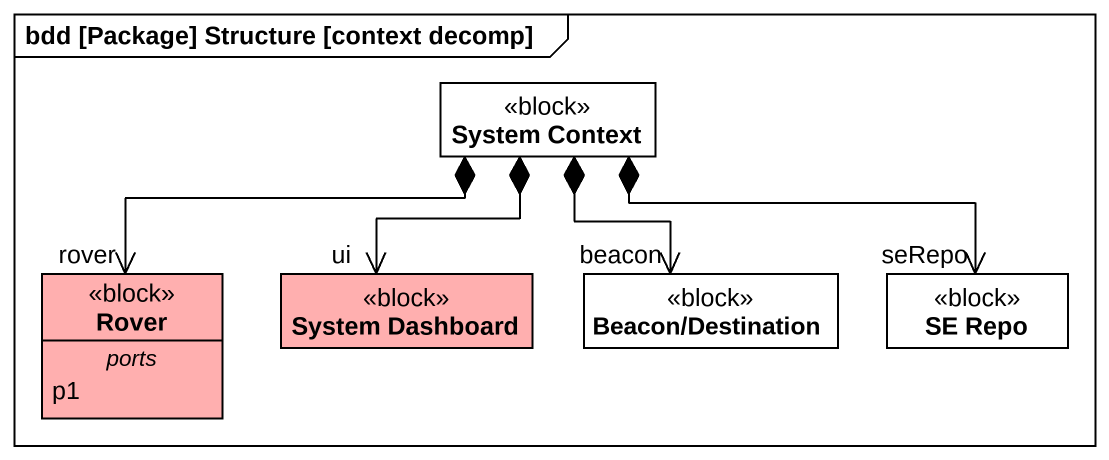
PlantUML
@startuml
mainframe bdd [Package] Structure [context decomp]
hide circle
hide empty members
class "System Context" as System_Context <<block>>
class Rover <<block>> #FFAFAF {
  -- ports --
  p1
}
class "System Dashboard" as System_Dashboard <<block>> #FFAFAF
class "Beacon/Destination" as Beacon_Destination <<block>>
class "SE Repo" as SE_Repo <<block>>
System_Context *-left-> "rover" Rover
System_Context *--> "ui" System_Dashboard
System_Context *--> "beacon" Beacon_Destination
System_Context *-right-> "seRepo" SE_Repo
@enduml
